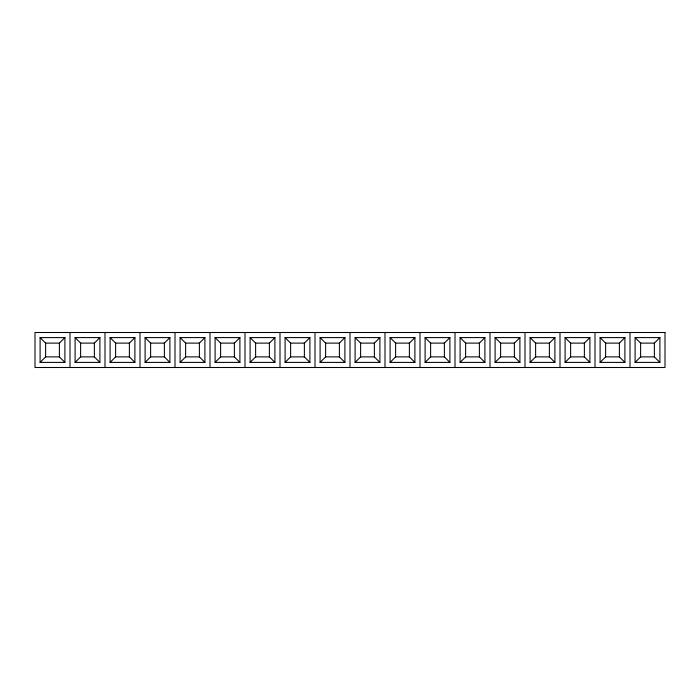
<?xml version="1.0" encoding="UTF-8"?>
<svg xmlns="http://www.w3.org/2000/svg" width="700" height="700" viewBox="0 0 700 700"><rect width="100%" height="100%" fill="white"/><g stroke="black" fill="none" stroke-linecap="round" stroke-linejoin="round"><path stroke-width="1.05" d="M40.101 362.399L45.614 356.886L59.386 356.886L64.899 362.399L40.101 362.399L40.101 337.601L64.899 337.601L64.899 362.399M40.101 337.601L45.614 343.114L59.386 343.114L64.899 337.601M75.101 362.399L80.614 356.886L94.386 356.886L99.899 362.399L75.101 362.399L75.101 337.601L99.899 337.601L99.899 362.399M94.386 356.886L94.386 343.114L99.899 337.601M110.101 362.399L115.614 356.886L129.386 356.886L134.899 362.399L110.101 362.399L110.101 337.601L134.899 337.601L134.899 362.399M110.101 337.601L115.614 343.114L129.386 343.114L134.899 337.601M145.101 362.399L150.614 356.886L164.386 356.886L169.899 362.399L145.101 362.399L145.101 337.601L169.899 337.601L169.899 362.399M164.386 356.886L164.386 343.114L169.899 337.601M180.101 362.399L185.614 356.886L185.614 343.114L180.101 337.601L204.899 337.601L204.899 362.399L180.101 362.399L180.101 337.601M204.899 362.399L199.386 356.886L199.386 343.114L204.899 337.601M215.101 362.399L220.614 356.886L220.614 343.114L215.101 337.601L239.899 337.601L239.899 362.399L215.101 362.399L215.101 337.601M239.899 362.399L234.386 356.886L234.386 343.114L239.899 337.601M250.101 362.399L255.614 356.886L255.614 343.114L250.101 337.601L274.899 337.601L274.899 362.399L250.101 362.399L250.101 337.601M274.899 362.399L269.386 356.886L269.386 343.114L274.899 337.601M285.101 362.399L290.614 356.886L290.614 343.114L285.101 337.601L309.899 337.601L309.899 362.399L285.101 362.399L285.101 337.601M290.614 343.114L304.386 343.114L309.899 337.601M320.101 362.399L325.614 356.886L325.614 343.114L320.101 337.601L344.899 337.601L344.899 362.399L320.101 362.399L320.101 337.601M344.899 362.399L339.386 356.886L339.386 343.114L344.899 337.601M355.101 362.399L360.614 356.886L360.614 343.114L355.101 337.601L379.899 337.601L379.899 362.399L355.101 362.399L355.101 337.601M379.899 362.399L374.386 356.886L374.386 343.114L379.899 337.601M390.101 362.399L395.614 356.886L395.614 343.114L390.101 337.601L414.899 337.601L414.899 362.399L390.101 362.399L390.101 337.601M414.899 362.399L409.386 356.886L409.386 343.114L414.899 337.601M425.101 362.399L430.614 356.886L430.614 343.114L425.101 337.601L449.899 337.601L449.899 362.399L425.101 362.399L425.101 337.601M449.899 362.399L444.386 356.886L444.386 343.114L449.899 337.601M460.101 362.399L465.614 356.886L465.614 343.114L460.101 337.601L484.899 337.601L484.899 362.399L460.101 362.399L460.101 337.601M465.614 343.114L479.386 343.114L484.899 337.601M495.101 362.399L500.614 356.886L500.614 343.114L495.101 337.601L519.899 337.601L519.899 362.399L495.101 362.399L495.101 337.601M500.614 343.114L514.386 343.114L519.899 337.601M530.101 362.399L535.614 356.886L549.386 356.886L554.899 362.399L530.101 362.399L530.101 337.601L554.899 337.601L554.899 362.399M549.386 356.886L549.386 343.114L554.899 337.601M565.101 362.399L570.614 356.886L570.614 343.114L565.101 337.601L589.899 337.601L589.899 362.399L565.101 362.399L565.101 337.601M589.899 362.399L584.386 356.886L584.386 343.114L589.899 337.601M600.101 362.399L605.614 356.886L605.614 343.114L600.101 337.601L624.899 337.601L624.899 362.399L600.101 362.399L600.101 337.601M605.614 343.114L619.386 343.114L624.899 337.601M635.101 362.399L640.614 356.886L640.614 343.114L635.101 337.601L659.899 337.601L659.899 362.399L635.101 362.399L635.101 337.601M640.614 343.114L654.386 343.114L659.899 337.601M75.101 337.601L80.614 343.114L94.386 343.114M145.101 337.601L150.614 343.114L164.386 343.114M185.614 343.114L199.386 343.114M220.614 343.114L234.386 343.114M255.614 343.114L269.386 343.114M325.614 343.114L339.386 343.114M360.614 343.114L374.386 343.114M395.614 343.114L409.386 343.114M430.614 343.114L444.386 343.114M530.101 337.601L535.614 343.114L549.386 343.114M570.614 343.114L584.386 343.114M185.614 356.886L199.386 356.886M220.614 356.886L234.386 356.886M255.614 356.886L269.386 356.886M290.614 356.886L304.386 356.886L309.899 362.399M325.614 356.886L339.386 356.886M360.614 356.886L374.386 356.886M395.614 356.886L409.386 356.886M430.614 356.886L444.386 356.886M465.614 356.886L479.386 356.886L484.899 362.399M500.614 356.886L514.386 356.886L519.899 362.399M570.614 356.886L584.386 356.886M605.614 356.886L619.386 356.886L624.899 362.399M640.614 356.886L654.386 356.886L659.899 362.399M654.386 343.114L654.386 356.886M630 332.5L630 367.5M619.386 343.114L619.386 356.886M595 332.5L595 367.5M560 332.5L560 367.5M535.614 343.114L535.614 356.886M525 332.5L525 367.5M514.386 343.114L514.386 356.886M490 332.5L490 367.5M479.386 343.114L479.386 356.886M455 332.5L455 367.5M420 332.5L420 367.5M385 332.5L385 367.5M350 332.5L350 367.5M315 332.5L315 367.5M304.386 343.114L304.386 356.886M280 332.5L280 367.5M245 332.5L245 367.5M210 332.5L210 367.5M175 332.5L175 367.5M150.614 343.114L150.614 356.886M140 332.5L140 367.5M129.386 343.114L129.386 356.886M115.614 343.114L115.614 356.886M105 332.5L105 367.5M80.614 343.114L80.614 356.886M70 332.5L70 367.5M59.386 343.114L59.386 356.886M45.614 343.114L45.614 356.886M665 332.5L35 332.5L35 367.5L665 367.5L665 332.5"/></g></svg>
